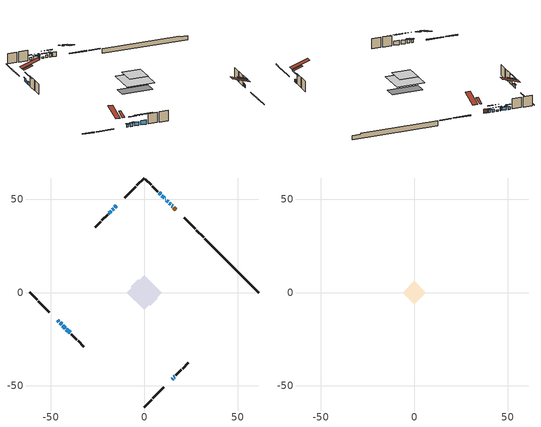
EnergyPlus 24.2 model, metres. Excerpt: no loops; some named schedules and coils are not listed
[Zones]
conditioned space
 floor adiabatic (AdiabaticFloorConstruction): -9.28,0 0,9.28 9.28,0 0,-9.28 z3.58
 floor foundation (Slab1 construction): -7.19,3.21 -3.21,7.19 7.19,-3.21 3.21,-7.19 z-1.22
 wall outside (RimJoist1 construction): 0,-61.26 4,-57.26 / -61.26,0 -57.26,-4 / 0,61.26 -4,57.26 / 31.83,29.43 27.83,33.43 z1.14:1.44
 wall outside (RimJoist2 construction): 4.65,-56.61 10.55,-50.71 / -56.61,-4.65 -50.71,-10.55 / -4.65,56.61 -10.55,50.71 / 27.18,34.08 21.28,39.98 z1.14:1.44
 wall outside (AdiabaticWallConstruction 1): 16.91,44.35 15.83,45.43 z1.14:3.17
 wall outside (AdiabaticWallConstruction): 15.17,46.09 14.8,46.47 / 11.39,49.87 11.28,49.98 z1.14:2.77; 14.14,47.12 13.42,47.84 / 14.92,-46.34 15.16,-46.1 / -16.33,44.93 -17.08,44.18 / 8.71,52.55 7.99,53.27 z1.14:2.36; 12.77,48.5 12.05,49.22 z1.14:1.75; -46.34,-14.92 -45.7,-15.57 z1.14:2.46; -45.04,-16.22 -44.18,-17.08 z1.14:2.82; -14.92,46.34 -15.67,45.59 z1.14:2.61; 10.63,50.64 9.37,51.89 / 15.81,-45.45 16.21,-45.05 / -17.74,43.53 -18.99,42.27 z1.14:2.72; -43.52,-17.74 -42.26,-19 z1.14:2.92; -41.61,-19.65 -39.7,-21.56 z1.14:3.12
 wall outside (Wall1 construction): 16.87,-44.39 19.87,-41.39 / -39.05,-22.21 -36.04,-25.22 / -19.65,41.61 -22.65,38.61 / 7.34,53.93 4.33,56.93 z1.14:6.02
 wall outside (Wall2 construction): 20.53,-40.73 23.55,-37.72 / -35.39,-25.88 -32.37,-28.89 / -23.31,37.95 -26.33,34.93 / 3.67,57.59 0.66,60.6 z1.14:6.02
 wall foundation (FoundationWall1 construction): 32.49,28.77,-1.22 32.49,28.77,1.14 58.38,2.88,1.14 58.38,2.88,0.72 61.26,0,0.72 61.26,0,-1.22
 window (WindowConstruction 11): 15.17,46.09 14.8,46.46 z1.14:2.76
 window (WindowConstruction 6): 14.14,47.12 13.42,47.84 z1.14:2.36
 window (WindowConstruction 7): 12.77,48.5 12.05,49.21 z1.14:1.75
 window (WindowConstruction 8): -46.34,-14.92 -45.7,-15.57 z1.14:2.46
 window (WindowConstruction 9): -45.04,-16.22 -44.18,-17.08 z1.14:2.82
 window (WindowConstruction 10): -14.92,46.34 -15.67,45.59 z1.14:2.61
 window (WindowConstruction 13): 14.92,-46.34 15.16,-46.1 z1.14:2.36
 window (WindowConstruction 14): -16.33,44.93 -17.08,44.18 z1.14:2.36
 window (WindowConstruction 12): 11.39,49.87 11.28,49.98 z1.14:2.76
 window (WindowConstruction): 10.63,50.64 9.37,51.89 z1.14:2.72
 window (WindowConstruction 1): 15.82,-45.45 16.21,-45.05 z1.14:2.72
 window (WindowConstruction 2): -43.52,-17.74 -42.26,-19 z1.14:2.92
 window (WindowConstruction 3): -41.61,-19.65 -39.7,-21.56 z1.14:3.12
 window (WindowConstruction 4): -17.74,43.52 -18.99,42.27 z1.14:2.72
 window (WindowConstruction 5): 8.71,52.55 7.99,53.27 z1.14:2.36
 door (Door): 16.91,44.35 15.83,45.43 z1.14:3.17
 ceiling adiabatic (AdiabaticFloorConstruction): 0,-9.28 9.28,0 0,9.28 -9.28,0 z3.58
 roof outside (Roof2 construction): 14.26,-47,6.02 11.25,-43.99,7.44 10.46,-44.78,7.44 13.47,-47.79,6.02; -47,-14.26,6.02 -43.99,-11.25,7.44 -44.78,-10.46,7.44 -47.79,-13.47,6.02; -14.26,47,6.02 -11.25,43.99,7.44 -10.46,44.78,7.44 -13.47,47.79,6.02; 17.57,43.69,6.02 14.56,40.68,7.44 15.35,39.89,7.44 18.36,42.9,6.02
attic - vented
 floor to conditioned space (Floor1 construction Reversed): -6.24,0 0,6.24 6.24,0 0,-6.24 z6.02
 roof outside (Roof1 construction): 12.81,-48.45,6.02 6.74,-42.38,8.88 5.14,-43.98,8.88 11.21,-50.05,6.02; -48.45,-12.81,6.02 -42.38,-6.74,8.88 -43.98,-5.14,8.88 -50.05,-11.21,6.02; -12.81,48.45,6.02 -6.74,42.38,8.88 -5.14,43.98,8.88 -11.21,50.05,6.02; 19.02,42.24,6.02 12.95,36.17,8.88 14.55,34.57,8.88 20.62,40.64,6.02
shading: 14.59,46.68 15.39,45.88 16.25,46.74 15.45,47.54 z3.06; 11.92,49.35 15.65,45.62 15.86,45.83 12.13,49.56 z4.49; 10.97,50.29 13.84,47.42 14.05,47.63 11.18,50.5 z3.27; -45.49,-15.78 -46.55,-14.71 -46.77,-14.92 -45.7,-15.99 z2.76; -43.97,-17.3 -45.25,-16.01 -45.46,-16.22 -44.18,-17.51 z3.12; -15.88,45.38 -14.71,46.55 -14.92,46.77 -16.1,45.59 z2.91; 11.07,50.19 11.6,49.66 12.46,50.52 11.93,51.05 z3.06; 9.16,52.1 10.84,50.42 11.05,50.64 9.37,52.31 z3.01; 18.37,-42.89 13.66,-47.6 13.87,-47.81 18.58,-43.11 z5.77; -40.11,-21.16 -45.68,-15.58 -45.89,-15.79 -40.32,-21.37 z5.97; -37.55,-23.72 -43.76,-17.5 -43.98,-17.71 -37.76,-23.93 z6.17; -21.15,40.11 -15.58,45.68 -15.79,45.89 -21.36,40.32 z5.77; 7.13,54.13 9.57,51.69 9.79,51.9 7.34,54.34 z3.58
[Building]
Building 1: Terrain=Suburbs
[Site:Location]
Montreal St Hubert_QC: Latitude {deg}=45.52; Longitude {deg}=-73.42; Time Zone {hr}=-5; Elevation {m}=27; Keep Site Location Information=Yes
[Site:GroundTemperature:Shallow]
1.93383, -0.393777, -0.58018, 0.524388, 4.95861, 9.37218, 13.1985, 15.6224, 15.8283, 13.8569, 10.1281, 5.84996
[Site:WaterMainsTemperature]
Calculation Method=Schedule; Temperature Schedule=mains temperature schedule
[Material] Roughness=Rough; Thermal Absorptance=0.9
Name | Thickness {m} | Conductivity {W/m-K} | Density {kg/m3} | Specific Heat {J/kg-K} | Solar Absorptance | Visible Absorptance
asphalt or fiberglass shingles | 0.00635 | 0.162714 | 1121.4 | 1465.45 | 0.84 | 0.84
ceiling loosefill ins | 0.169333 | 0.0480833 | 16.02 | 1046.75 | 0.7 | 0.7
ceiling stud and cavity | 0.1397 | 0.126534 | 65.682 | 1177.47 | 0.7 | 0.7
concrete 4.0 in. | 0.1016 | 1.803125 | 2242.8 | 837.4 | 0.7 | 0.7
concrete 8.0 in. | 0.2032 | 1.803125 | 2242.8 | 837.4 | 0.7 | 0.7
door material | 0.04445 | 0.0451087 | 512.64 | 1214.23 | 0.7 | 0.7
exterior vertical ins | 0.0454343 | 0.029427 | 32.04 | 1214.23 | 0.7 | 0.7
floor covering | 0.0127 | 0.0433444 | 54.468 | 1339.84 | 0.6 | 0.6
floor rigid ins; wall rigid ins 1 | 0.512978 | 0.029427 | 32.04 | 1214.23 | 0.7 | 0.7
floor stud and cavity | 0.1397 | 1.75129 | 37.0049 | 1207.88 | 0.7 | 0.7
furniture material conditioned space 1 | 0.1524 | 0.115458 | 640.8 | 1214.23 | 0.6 | 0.6
gypsum board | 0.0127 | 0.160291 | 801 | 837.4 | 0.6 | 0.6
gypsum board 1 | 0.0127 | 0.160291 | 801 | 837.4 | 0.7 | 0.7
osb sheathing 0.5 in. | 0.0127 | 0.115458 | 512.64 | 1214.23 | 0.7 | 0.7
osb sheathing 0.75 in. | 0.01905 | 0.115458 | 512.64 | 1214.23 | 0.7 | 0.7
osb sheathing 2.0 in. | 0.0508 | 0.115458 | 512.64 | 1214.23 | 0.7 | 0.7
rim joist rigid ins; wall rigid ins | 0.051816 | 0.029427 | 32.04 | 1214.23 | 0.7 | 0.7
rim joist stud and cavity | 0.0508 | 0.0380316 | 125.044 | 1163.47 | 0.6 | 0.6
rim joist stud and cavity 1 | 0.0508 | 0.0327253 | 125.044 | 1163.47 | 0.6 | 0.6
roof rigid ins | 0.103632 | 0.029427 | 32.04 | 1214.23 | 0.7 | 0.7
roof stud and cavity | 0.2032 | 0.14286 | 78.34581 | 1123.46 | 0.7 | 0.7
wall stud and cavity | 0.1397 | 0.14373 | 139.0536 | 1170.24 | 0.7 | 0.7
wall stud and cavity 1 | 0.1397 | 0.186243 | 139.0536 | 1170.24 | 0.7 | 0.7
wall stud and cavity 2 | 0.0889 | 0.380278 | 52.3479 | 1209.89 | 0.7 | 0.7
wall stud and cavity 3 | 0.0889 | 0.391764 | 83.0341 | 1211.67 | 0.7 | 0.7
wood siding | 0.0254 | 0.102417 | 544.68 | 1172.36 | 0 | 0
wood siding 1; wood siding 2; wood siding 3 | 0.0254 | 0.102417 | 544.68 | 1172.36 | 0.7 | 0.7
[WindowMaterial:SimpleGlazingSystem]
Name | U-Factor {W/m2-K} | Solar Heat Gain Coefficient
WindowMaterial | 2.89351 | 0.69
WindowMaterial 1 | 2.969594 | 0.62
WindowMaterial 10 | 2.97414 | 0.62
WindowMaterial 11 | 3.07123 | 0.35
WindowMaterial 12 | 4.43054 | 0.64
WindowMaterial 13 | 4.23181 | 0.65
WindowMaterial 2 | 2.88953 | 0.69
WindowMaterial 3 | 2.8725 | 0.71
WindowMaterial 4 | 2.986628 | 0.6
WindowMaterial 5 | 2.929848 | 0.66
WindowMaterial 6 | 2.97414 | 0.61
WindowMaterial 7 | 2.93325 | 0.65
WindowMaterial 8 | 2.95937 | 0.63
WindowMaterial 9 | 2.91963 | 0.67
[Construction]
AdiabaticFloorConstruction: floor stud and cavity, floor rigid ins, osb sheathing 0.75 in., floor covering
AdiabaticWallConstruction: wood siding 2, wall rigid ins 1, wall stud and cavity 2, gypsum board
AdiabaticWallConstruction 1: wood siding 3, wall rigid ins 1, wall stud and cavity 2, gypsum board
Door: door material
Floor1 construction Reversed: gypsum board, ceiling stud and cavity, ceiling loosefill ins
FoundationWall1 construction: concrete 8.0 in., gypsum board 1
furniture construction conditioned space 1: furniture material conditioned space 1
PartitionWallConstruction: gypsum board, wall stud and cavity 3, gypsum board
RimJoist1 construction: wood siding 1, rim joist rigid ins, osb sheathing 2.0 in., rim joist stud and cavity
RimJoist2 construction: wood siding 1, rim joist rigid ins, osb sheathing 2.0 in., rim joist stud and cavity 1
Roof1 construction: asphalt or fiberglass shingles
Roof2 construction: asphalt or fiberglass shingles, roof rigid ins, osb sheathing 0.75 in., roof stud and cavity, gypsum board
Slab1 construction: concrete 4.0 in.
Wall1 construction: wood siding, wall rigid ins, osb sheathing 0.5 in., wall stud and cavity, gypsum board
Wall2 construction: wood siding, wall rigid ins, osb sheathing 0.5 in., wall stud and cavity 1, gypsum board
WindowConstruction; WindowConstruction 4: WindowMaterial
WindowConstruction 1: WindowMaterial 1
WindowConstruction 10: WindowMaterial 9
WindowConstruction 11: WindowMaterial 10
WindowConstruction 12: WindowMaterial 11
WindowConstruction 13: WindowMaterial 12
WindowConstruction 14: WindowMaterial 13
WindowConstruction 2: WindowMaterial 2
WindowConstruction 3: WindowMaterial 3
WindowConstruction 5: WindowMaterial 4
WindowConstruction 6: WindowMaterial 5
WindowConstruction 7: WindowMaterial 6
WindowConstruction 8: WindowMaterial 7
WindowConstruction 9: WindowMaterial 8
[Zone] Multiplier=1; Part of Total Floor Area=Yes
Name | Volume {m3}
attic - vented | 36.1675
conditioned space | 637.9
[Space]
Name | Zone | Volume {m3}
attic - vented 1 | attic - vented | 36.1675
conditioned space 1 | conditioned space | 637.9
[ZoneInfiltration:EffectiveLeakageArea]
infil attic - vented 1: Zone or Space=attic - vented 1; Schedule=Always On Discrete; Effective Air Leakage Area {cm2}=3011.61; Stack Coefficient=0.000199137; Wind Coefficient=9.53447e-06
[ZoneMixing]
whole house fan mix: Zone or Space=attic - vented; Schedule=Always On Continuous; Design Flow Rate Calculation Method=Flow/Zone; Design Flow Rate {m3/s}=0; Source Zone or Space=conditioned space
[SurfaceProperty:ExposedFoundationPerimeter]
Slab1: Exposed Perimeter Calculation Method=TotalExposedPerimeter; Total Exposed Perimeter {m}=40.691
[InternalMass] Zone or ZoneList=conditioned space; Space or SpaceList=conditioned space 1
Name | Construction | Surface Area {m2}
furniture mass conditioned space 1 | furniture construction conditioned space 1 | 102.052
partition wall mass | PartitionWallConstruction | 255.13
[Lights]
interior lighting: Zone or ZoneList or Space or SpaceList=conditioned space 1; Schedule=interior lighting schedule; Design Level Calculation Method=LightingLevel; Lighting Level {W}=343.2; Return Air Fraction=0; Fraction Radiant=0.6; Fraction Visible=0.2; Fraction Replaceable=1
[People]
occupants: Zone or ZoneList or Space or SpaceList=conditioned space 1; Number of People Schedule=occupants schedule; Number of People Calculation Method=People; Number of People=3; Fraction Radiant=0.314171; Sensible Heat Fraction=0.56303; Activity Level Schedule=occupants activity schedule; Carbon Dioxide Generation Rate {m3/s-W}=0; Enable ASHRAE 55 Comfort Warnings=No; Mean Radiant Temperature Calculation Type=EnclosureAveraged
[ElectricEquipment] Zone or ZoneList or Space or SpaceList=conditioned space 1; Design Level Calculation Method=EquipmentLevel
Name | Schedule | Design Level {W} | Fraction Latent | Fraction Radiant | Fraction Lost
clothes dryer | clothes dryer schedule | 140.772 | 0.015 | 0.081 | 0.85
clothes washer | clothes washer schedule | 32.1985 | 0.03 | 0.162 | 0.7
cooking range | cooking range schedule | 215.147 | 0.08 | 0.432 | 0.2
dishwasher | dishwasher schedule | 66.8632 | 0.3 | 0.18 | 0.4
fridge | fridge schedule | 72.9452 | 0 | 0.6 | 0
mech vent house fan | mech vent house fan schedule | 375 | 0 | 0 | 0.833333
mech vent house fan cfis | mech vent house fan cfis schedule | 0 | 0 | 0 | 0
misc plug loads | misc plug loads schedule | 494.7 | 0.045 | 0.513 | 0.1
whole house fan | Always On Discrete | 0 | 0 | 0 | 1
[OtherEquipment] Zone or ZoneList or Space or SpaceList=conditioned space 1; Design Level Calculation Method=EquipmentLevel
Name | Fuel Type | Schedule | Design Level {W} | Fraction Latent | Fraction Radiant | Fraction Lost
clothes dryer 1 | Electricity | clothes dryer schedule | 0 | 0.015 | 0.081 | 0.85
cooking range 1 | Electricity | cooking range schedule | 0 | 0.08 | 0.432 | 0.2
general water use latent | None | general water use schedule | 62.594 | 1 | 0 | 0
general water use sensible | None | general water use schedule | -61.6891 | 0 | 0.6 | 0
mech vent house fan latent load | None | Always On Discrete | 0 | 1 | 0 | 0
mech vent house fan sensible load | None | Always On Discrete | 0 | 0 | 0 | 0
water heater energy adjustment1 | Electricity | Always On Discrete | 0.01 | 0 | 0 | 1
[ZoneInfiltration:DesignFlowRate] Zone or ZoneList or Space or SpaceList=conditioned space 1; Schedule=Always On Discrete; Design Flow Rate Calculation Method=Flow/Zone; Design Flow Rate {m3/s}=0
infil flow; natural vent flow; whole house fan flow
[ZoneControl:Thermostat]
conditioned space Thermostat: Zone or ZoneList=conditioned space; Control Type Schedule=conditioned space Thermostat Schedule; Control 1=conditioned space temperature setpoint; Temperature Difference Between Cutout And Setpoint {deltaC}=0
[ThermostatSetpoint:DualSetpoint]
conditioned space temperature setpoint: Heating Setpoint Temperature Schedule=heating setpoint; Cooling Setpoint Temperature Schedule=cooling setpoint
[AirLoopHVAC:UnitarySystem]
unit heater unitary system: Control Type=Load; Controlling Zone or Thermostat Location=conditioned space; Dehumidification Control Type=None; Availability Schedule=Always On Discrete; Supply Fan=unit heater supply fan; Fan Placement=BlowThrough; Supply Air Fan Operating Mode Schedule=unit heater auto fan schedule; Heating Coil=unit heater htg coil; DX Heating Coil Sizing Ratio=1; Use DOAS DX Cooling Coil=No; Minimum Supply Air Temperature {C}=2; Latent Load Control=SensibleOnlyLoadControl; Cooling Supply Air Flow Rate Method=None; Heating Supply Air Flow Rate Method=SupplyAirFlowRate; Heating Supply Air Flow Rate {m3/s}=0.00141584; No Load Supply Air Flow Rate Method=SupplyAirFlowRate; No Load Supply Air Flow Rate {m3/s}=0; No Load Supply Air Flow Rate Control Set To Low Speed=Yes; Maximum Supply Air Temperature {C}=48.8889; Maximum Outdoor Dry-Bulb Temperature for Supplemental Heater Operation {C}=21; Ancillary On-Cycle Electric Power {W}=0; Ancillary Off-Cycle Electric Power {W}=0
[Zone equipment]
conditioned space: electric baseboard, unit heater unitary system
[Foundation:Kiva]
Foundation Kiva 1: Initial Indoor Air Temperature {C}=21; Wall Height Above Grade {m}=1.14001; Wall Depth Below Slab {m}=0.2032; Custom Block Material Name 1=exterior vertical ins; Custom Block Depth 1 {m}=2.36001; Custom Block X Position 1 {m}=0.2159; Custom Block Z Position 1 {m}=0
[Foundation:Kiva:Settings]
Soil Conductivity {W/m-K}=0.849921; Soil Density {kg/m3}=1842.3; Soil Specific Heat {J/kg-K}=418.7; Ground Solar Absorptivity=0.9; Ground Thermal Absorptivity=0.9; Ground Surface Roughness {m}=0.03; Far-Field Width {m}=40; Deep-Ground Boundary Condition=ZeroFlux; Deep-Ground Depth {m}=40; Minimum Cell Dimension {m}=0.2; Maximum Cell Growth Coefficient=3; Simulation Timestep=Timestep
[Exterior:Lights]
exterior lighting: Schedule=exterior lighting schedule; Design Level {W}=75.6
[EnergyManagementSystem:Sensor] Output:Variable or Output:Meter Index Key=conditioned space
Name | Output:Variable or Output:Meter
conditioned_space_clg_unmet_s | Zone Cooling Setpoint Not Met Time
conditioned_space_htg_unmet_s | Zone Heating Setpoint Not Met Time
fridge_tin_s; tin_s; tin_s_1 | Zone Mean Air Temperature
tout_s | Zone Outdoor Air Drybulb Temperature
win_s | Zone Air Humidity Ratio
[Schedule:Constant]
Name | Hourly Value
Always On Continuous; mech vent house fan schedule; mech vent house fan cfis schedule; Always On Discrete | 1
occupants activity schedule | 117.228
fridge schedule; unit heater auto fan schedule | 0
[Schedule:Week:Daily]
interior lighting schedule Week Rule - Jan1-Jan27: interior lighting schedule day, interior lighting schedule day, interior lighting schedule day, interior lighting schedule day, interior lighting schedule day, interior lighting schedule day, interior lighting schedule day, interior lighting schedule default day, interior lighting schedule default day, interior lighting schedule default day, interior lighting schedule default day, interior lighting schedule default day
interior lighting schedule Week Rule - Jan28-Feb3: interior lighting schedule day, interior lighting schedule day, interior lighting schedule day, interior lighting schedule day, interior lighting schedule day 1, interior lighting schedule day 1, interior lighting schedule day 1, interior lighting schedule default day, interior lighting schedule default day, interior lighting schedule default day, interior lighting schedule default day, interior lighting schedule default day
interior lighting schedule Week Rule - Feb4-Feb24: interior lighting schedule day 1, interior lighting schedule day 1, interior lighting schedule day 1, interior lighting schedule day 1, interior lighting schedule day 1, interior lighting schedule day 1, interior lighting schedule day 1, interior lighting schedule default day, interior lighting schedule default day, interior lighting schedule default day, interior lighting schedule default day, interior lighting schedule default day
interior lighting schedule Week Rule - Feb25-Mar3: interior lighting schedule day 1, interior lighting schedule day 1, interior lighting schedule day 1, interior lighting schedule day 1, interior lighting schedule day 2, interior lighting schedule day 2, interior lighting schedule day 2, interior lighting schedule default day, interior lighting schedule default day, interior lighting schedule default day, interior lighting schedule default day, interior lighting schedule default day
interior lighting schedule Week Rule - Mar4-Mar31: interior lighting schedule day 2, interior lighting schedule day 2, interior lighting schedule day 2, interior lighting schedule day 2, interior lighting schedule day 2, interior lighting schedule day 2, interior lighting schedule day 2, interior lighting schedule default day, interior lighting schedule default day, interior lighting schedule default day, interior lighting schedule default day, interior lighting schedule default day
interior lighting schedule Week Rule - Apr1-Apr28: interior lighting schedule day 3, interior lighting schedule day 3, interior lighting schedule day 3, interior lighting schedule day 3, interior lighting schedule day 3, interior lighting schedule day 3, interior lighting schedule day 3, interior lighting schedule default day, interior lighting schedule default day, interior lighting schedule default day, interior lighting schedule default day, interior lighting schedule default day
interior lighting schedule Week Rule - Apr29-May5: interior lighting schedule day 3, interior lighting schedule day 3, interior lighting schedule day 4, interior lighting schedule day 4, interior lighting schedule day 4, interior lighting schedule day 4, interior lighting schedule day 4, interior lighting schedule default day, interior lighting schedule default day, interior lighting schedule default day, interior lighting schedule default day, interior lighting schedule default day
interior lighting schedule Week Rule - May6-May26: interior lighting schedule day 4, interior lighting schedule day 4, interior lighting schedule day 4, interior lighting schedule day 4, interior lighting schedule day 4, interior lighting schedule day 4, interior lighting schedule day 4, interior lighting schedule default day, interior lighting schedule default day, interior lighting schedule default day, interior lighting schedule default day, interior lighting schedule default day
interior lighting schedule Week Rule - May27-Jun2: interior lighting schedule day 4, interior lighting schedule day 4, interior lighting schedule day 4, interior lighting schedule day 4, interior lighting schedule day 4, interior lighting schedule day 5, interior lighting schedule day 5, interior lighting schedule default day, interior lighting schedule default day, interior lighting schedule default day, interior lighting schedule default day, interior lighting schedule default day
interior lighting schedule Week Rule - Jun3-Jun30: interior lighting schedule day 5, interior lighting schedule day 5, interior lighting schedule day 5, interior lighting schedule day 5, interior lighting schedule day 5, interior lighting schedule day 5, interior lighting schedule day 5, interior lighting schedule default day, interior lighting schedule default day, interior lighting schedule default day, interior lighting schedule default day, interior lighting schedule default day
interior lighting schedule Week Rule - Jul1-Jul28: interior lighting schedule day 6, interior lighting schedule day 6, interior lighting schedule day 6, interior lighting schedule day 6, interior lighting schedule day 6, interior lighting schedule day 6, interior lighting schedule day 6, interior lighting schedule default day, interior lighting schedule default day, interior lighting schedule default day, interior lighting schedule default day, interior lighting schedule default day
interior lighting schedule Week Rule - Jul29-Aug4: interior lighting schedule day 6, interior lighting schedule day 6, interior lighting schedule day 6, interior lighting schedule day 7, interior lighting schedule day 7, interior lighting schedule day 7, interior lighting schedule day 7, interior lighting schedule default day, interior lighting schedule default day, interior lighting schedule default day, interior lighting schedule default day, interior lighting schedule default day
interior lighting schedule Week Rule - Aug5-Aug25: interior lighting schedule day 7, interior lighting schedule day 7, interior lighting schedule day 7, interior lighting schedule day 7, interior lighting schedule day 7, interior lighting schedule day 7, interior lighting schedule day 7, interior lighting schedule default day, interior lighting schedule default day, interior lighting schedule default day, interior lighting schedule default day, interior lighting schedule default day
interior lighting schedule Week Rule - Aug26-Sep1: interior lighting schedule day 7, interior lighting schedule day 7, interior lighting schedule day 7, interior lighting schedule day 7, interior lighting schedule day 7, interior lighting schedule day 7, interior lighting schedule day 8, interior lighting schedule default day, interior lighting schedule default day, interior lighting schedule default day, interior lighting schedule default day, interior lighting schedule default day
interior lighting schedule Week Rule - Sep2-Sep29: interior lighting schedule day 8, interior lighting schedule day 8, interior lighting schedule day 8, interior lighting schedule day 8, interior lighting schedule day 8, interior lighting schedule day 8, interior lighting schedule day 8, interior lighting schedule default day, interior lighting schedule default day, interior lighting schedule default day, interior lighting schedule default day, interior lighting schedule default day
interior lighting schedule Week Rule - Sep30-Oct6: interior lighting schedule day 8, interior lighting schedule day 9, interior lighting schedule day 9, interior lighting schedule day 9, interior lighting schedule day 9, interior lighting schedule day 9, interior lighting schedule day 9, interior lighting schedule default day, interior lighting schedule default day, interior lighting schedule default day, interior lighting schedule default day, interior lighting schedule default day
interior lighting schedule Week Rule - Oct7-Oct27: interior lighting schedule day 9, interior lighting schedule day 9, interior lighting schedule day 9, interior lighting schedule day 9, interior lighting schedule day 9, interior lighting schedule day 9, interior lighting schedule day 9, interior lighting schedule default day, interior lighting schedule default day, interior lighting schedule default day, interior lighting schedule default day, interior lighting schedule default day
interior lighting schedule Week Rule - Oct28-Nov3: interior lighting schedule day 9, interior lighting schedule day 9, interior lighting schedule day 9, interior lighting schedule day 9, interior lighting schedule day 10, interior lighting schedule day 10, interior lighting schedule day 10, interior lighting schedule default day, interior lighting schedule default day, interior lighting schedule default day, interior lighting schedule default day, interior lighting schedule default day
interior lighting schedule Week Rule - Nov4-Nov24: interior lighting schedule day 10, interior lighting schedule day 10, interior lighting schedule day 10, interior lighting schedule day 10, interior lighting schedule day 10, interior lighting schedule day 10, interior lighting schedule day 10, interior lighting schedule default day, interior lighting schedule default day, interior lighting schedule default day, interior lighting schedule default day, interior lighting schedule default day
interior lighting schedule Week Rule - Nov25-Dec1: interior lighting schedule day 10, interior lighting schedule day 10, interior lighting schedule day 10, interior lighting schedule day 10, interior lighting schedule day 10, interior lighting schedule day 10, interior lighting schedule day 11, interior lighting schedule default day, interior lighting schedule default day, interior lighting schedule default day, interior lighting schedule default day, interior lighting schedule default day
interior lighting schedule Week Rule - Dec2-Dec31: interior lighting schedule day 11, interior lighting schedule day 11, interior lighting schedule day 11, interior lighting schedule day 11, interior lighting schedule day 11, interior lighting schedule day 11, interior lighting schedule day 11, interior lighting schedule default day, interior lighting schedule default day, interior lighting schedule default day, interior lighting schedule default day, interior lighting schedule default day
occupants schedule Week Rule - Jan1-Dec31: occupants schedule day, occupants schedule day, occupants schedule day, occupants schedule day, occupants schedule day, occupants schedule day, occupants schedule day, occupants schedule default day, occupants schedule default day, occupants schedule default day, occupants schedule default day, occupants schedule default day
clothes dryer schedule Week Rule - Jan1-Dec31: clothes dryer schedule day, clothes dryer schedule day, clothes dryer schedule day, clothes dryer schedule day, clothes dryer schedule day, clothes dryer schedule day, clothes dryer schedule day, clothes dryer schedule default day, clothes dryer schedule default day, clothes dryer schedule default day, clothes dryer schedule default day, clothes dryer schedule default day
clothes washer schedule Week Rule - Jan1-Dec31: clothes washer schedule day, clothes washer schedule day, clothes washer schedule day, clothes washer schedule day, clothes washer schedule day, clothes washer schedule day, clothes washer schedule day, clothes washer schedule default day, clothes washer schedule default day, clothes washer schedule default day, clothes washer schedule default day, clothes washer schedule default day
cooking range schedule Week Rule - Jan1-Dec31: cooking range schedule day, cooking range schedule day, cooking range schedule day, cooking range schedule day, cooking range schedule day, cooking range schedule day, cooking range schedule day, cooking range schedule default day, cooking range schedule default day, cooking range schedule default day, cooking range schedule default day, cooking range schedule default day
dishwasher schedule Week Rule - Jan1-Dec31: dishwasher schedule day, dishwasher schedule day, dishwasher schedule day, dishwasher schedule day, dishwasher schedule day, dishwasher schedule day, dishwasher schedule day, dishwasher schedule default day, dishwasher schedule default day, dishwasher schedule default day, dishwasher schedule default day, dishwasher schedule default day
misc plug loads schedule Week Rule - Jan1-Dec31: misc plug loads schedule day, misc plug loads schedule day, misc plug loads schedule day, misc plug loads schedule day, misc plug loads schedule day, misc plug loads schedule day, misc plug loads schedule day, misc plug loads schedule default day, misc plug loads schedule default day, misc plug loads schedule default day, misc plug loads schedule default day, misc plug loads schedule default day
general water use schedule Week Rule - Jan1-Dec31: general water use schedule day, general water use schedule day, general water use schedule day, general water use schedule day, general water use schedule day, general water use schedule day, general water use schedule day, general water use schedule default day, general water use schedule default day, general water use schedule default day, general water use schedule default day, general water use schedule default day
exterior lighting schedule Week Rule - Jan1-Jan27: exterior lighting schedule day, exterior lighting schedule day, exterior lighting schedule day, exterior lighting schedule day, exterior lighting schedule day, exterior lighting schedule day, exterior lighting schedule day, exterior lighting schedule default day, exterior lighting schedule default day, exterior lighting schedule default day, exterior lighting schedule default day, exterior lighting schedule default day
exterior lighting schedule Week Rule - Jan28-Feb3: exterior lighting schedule day, exterior lighting schedule day, exterior lighting schedule day, exterior lighting schedule day, exterior lighting schedule day 1, exterior lighting schedule day 1, exterior lighting schedule day 1, exterior lighting schedule default day, exterior lighting schedule default day, exterior lighting schedule default day, exterior lighting schedule default day, exterior lighting schedule default day
exterior lighting schedule Week Rule - Feb4-Feb24: exterior lighting schedule day 1, exterior lighting schedule day 1, exterior lighting schedule day 1, exterior lighting schedule day 1, exterior lighting schedule day 1, exterior lighting schedule day 1, exterior lighting schedule day 1, exterior lighting schedule default day, exterior lighting schedule default day, exterior lighting schedule default day, exterior lighting schedule default day, exterior lighting schedule default day
exterior lighting schedule Week Rule - Feb25-Mar3: exterior lighting schedule day 1, exterior lighting schedule day 1, exterior lighting schedule day 1, exterior lighting schedule day 1, exterior lighting schedule day 2, exterior lighting schedule day 2, exterior lighting schedule day 2, exterior lighting schedule default day, exterior lighting schedule default day, exterior lighting schedule default day, exterior lighting schedule default day, exterior lighting schedule default day
exterior lighting schedule Week Rule - Mar4-Mar31: exterior lighting schedule day 2, exterior lighting schedule day 2, exterior lighting schedule day 2, exterior lighting schedule day 2, exterior lighting schedule day 2, exterior lighting schedule day 2, exterior lighting schedule day 2, exterior lighting schedule default day, exterior lighting schedule default day, exterior lighting schedule default day, exterior lighting schedule default day, exterior lighting schedule default day
exterior lighting schedule Week Rule - Apr1-Apr28: exterior lighting schedule day 3, exterior lighting schedule day 3, exterior lighting schedule day 3, exterior lighting schedule day 3, exterior lighting schedule day 3, exterior lighting schedule day 3, exterior lighting schedule day 3, exterior lighting schedule default day, exterior lighting schedule default day, exterior lighting schedule default day, exterior lighting schedule default day, exterior lighting schedule default day
exterior lighting schedule Week Rule - Apr29-May5: exterior lighting schedule day 3, exterior lighting schedule day 3, exterior lighting schedule day 4, exterior lighting schedule day 4, exterior lighting schedule day 4, exterior lighting schedule day 4, exterior lighting schedule day 4, exterior lighting schedule default day, exterior lighting schedule default day, exterior lighting schedule default day, exterior lighting schedule default day, exterior lighting schedule default day
exterior lighting schedule Week Rule - May6-May26: exterior lighting schedule day 4, exterior lighting schedule day 4, exterior lighting schedule day 4, exterior lighting schedule day 4, exterior lighting schedule day 4, exterior lighting schedule day 4, exterior lighting schedule day 4, exterior lighting schedule default day, exterior lighting schedule default day, exterior lighting schedule default day, exterior lighting schedule default day, exterior lighting schedule default day
exterior lighting schedule Week Rule - May27-Jun2: exterior lighting schedule day 4, exterior lighting schedule day 4, exterior lighting schedule day 4, exterior lighting schedule day 4, exterior lighting schedule day 4, exterior lighting schedule day 5, exterior lighting schedule day 5, exterior lighting schedule default day, exterior lighting schedule default day, exterior lighting schedule default day, exterior lighting schedule default day, exterior lighting schedule default day
exterior lighting schedule Week Rule - Jun3-Jun30: exterior lighting schedule day 5, exterior lighting schedule day 5, exterior lighting schedule day 5, exterior lighting schedule day 5, exterior lighting schedule day 5, exterior lighting schedule day 5, exterior lighting schedule day 5, exterior lighting schedule default day, exterior lighting schedule default day, exterior lighting schedule default day, exterior lighting schedule default day, exterior lighting schedule default day
exterior lighting schedule Week Rule - Jul1-Jul28: exterior lighting schedule day 6, exterior lighting schedule day 6, exterior lighting schedule day 6, exterior lighting schedule day 6, exterior lighting schedule day 6, exterior lighting schedule day 6, exterior lighting schedule day 6, exterior lighting schedule default day, exterior lighting schedule default day, exterior lighting schedule default day, exterior lighting schedule default day, exterior lighting schedule default day
exterior lighting schedule Week Rule - Jul29-Aug4: exterior lighting schedule day 6, exterior lighting schedule day 6, exterior lighting schedule day 6, exterior lighting schedule day 7, exterior lighting schedule day 7, exterior lighting schedule day 7, exterior lighting schedule day 7, exterior lighting schedule default day, exterior lighting schedule default day, exterior lighting schedule default day, exterior lighting schedule default day, exterior lighting schedule default day
exterior lighting schedule Week Rule - Aug5-Aug25: exterior lighting schedule day 7, exterior lighting schedule day 7, exterior lighting schedule day 7, exterior lighting schedule day 7, exterior lighting schedule day 7, exterior lighting schedule day 7, exterior lighting schedule day 7, exterior lighting schedule default day, exterior lighting schedule default day, exterior lighting schedule default day, exterior lighting schedule default day, exterior lighting schedule default day
exterior lighting schedule Week Rule - Aug26-Sep1: exterior lighting schedule day 7, exterior lighting schedule day 7, exterior lighting schedule day 7, exterior lighting schedule day 7, exterior lighting schedule day 7, exterior lighting schedule day 7, exterior lighting schedule day 8, exterior lighting schedule default day, exterior lighting schedule default day, exterior lighting schedule default day, exterior lighting schedule default day, exterior lighting schedule default day
[Schedule:Year]
interior lighting schedule: interior lighting schedule Week Rule - Jan1-Jan27, 1, 1, 1, 27, interior lighting schedule Week Rule - Jan28-Feb3, 1, 28, 2, 3, interior lighting schedule Week Rule - Feb4-Feb24, 2, 4, 2, 24, interior lighting schedule Week Rule - Feb25-Mar3, 2, 25, 3, 3, interior lighting schedule Week Rule - Mar4-Mar31, 3, 4, 3, 31, interior lighting schedule Week Rule - Apr1-Apr28, 4, 1, 4, 28, interior lighting schedule Week Rule - Apr29-May5, 4, 29, 5, 5, interior lighting schedule Week Rule - May6-May26, 5, 6, 5, 26, interior lighting schedule Week Rule - May27-Jun2, 5, 27, 6, 2, interior lighting schedule Week Rule - Jun3-Jun30, 6, 3, 6, 30, interior lighting schedule Week Rule - Jul1-Jul28, 7, 1, 7, 28, interior lighting schedule Week Rule - Jul29-Aug4, 7, 29, 8, 4, interior lighting schedule Week Rule - Aug5-Aug25, 8, 5, 8, 25, interior lighting schedule Week Rule - Aug26-Sep1, 8, 26, 9, 1, interior lighting schedule Week Rule - Sep2-Sep29, 9, 2, 9, 29, interior lighting schedule Week Rule - Sep30-Oct6, 9, 30, 10, 6, interior lighting schedule Week Rule - Oct7-Oct27, 10, 7, 10, 27, interior lighting schedule Week Rule - Oct28-Nov3, 10, 28, 11, 3, interior lighting schedule Week Rule - Nov4-Nov24, 11, 4, 11, 24, interior lighting schedule Week Rule - Nov25-Dec1, 11, 25, 12, 1, interior lighting schedule Week Rule - Dec2-Dec31, 12, 2, 12, 31
occupants schedule: occupants schedule Week Rule - Jan1-Dec31, 1, 1, 12, 31
clothes dryer schedule: clothes dryer schedule Week Rule - Jan1-Dec31, 1, 1, 12, 31
clothes washer schedule: clothes washer schedule Week Rule - Jan1-Dec31, 1, 1, 12, 31
cooking range schedule: cooking range schedule Week Rule - Jan1-Dec31, 1, 1, 12, 31
dishwasher schedule: dishwasher schedule Week Rule - Jan1-Dec31, 1, 1, 12, 31
misc plug loads schedule: misc plug loads schedule Week Rule - Jan1-Dec31, 1, 1, 12, 31
general water use schedule: general water use schedule Week Rule - Jan1-Dec31, 1, 1, 12, 31
exterior lighting schedule: exterior lighting schedule Week Rule - Jan1-Jan27, 1, 1, 1, 27, exterior lighting schedule Week Rule - Jan28-Feb3, 1, 28, 2, 3, exterior lighting schedule Week Rule - Feb4-Feb24, 2, 4, 2, 24, exterior lighting schedule Week Rule - Feb25-Mar3, 2, 25, 3, 3, exterior lighting schedule Week Rule - Mar4-Mar31, 3, 4, 3, 31, exterior lighting schedule Week Rule - Apr1-Apr28, 4, 1, 4, 28, exterior lighting schedule Week Rule - Apr29-May5, 4, 29, 5, 5, exterior lighting schedule Week Rule - May6-May26, 5, 6, 5, 26, exterior lighting schedule Week Rule - May27-Jun2, 5, 27, 6, 2, exterior lighting schedule Week Rule - Jun3-Jun30, 6, 3, 6, 30, exterior lighting schedule Week Rule - Jul1-Jul28, 7, 1, 7, 28, exterior lighting schedule Week Rule - Jul29-Aug4, 7, 29, 8, 4, exterior lighting schedule Week Rule - Aug5-Aug25, 8, 5, 8, 25, exterior lighting schedule Week Rule - Aug26-Sep1, 8, 26, 9, 1, exterior lighting schedule Week Rule - Sep2-Sep29, 9, 2, 9, 29, exterior lighting schedule Week Rule - Sep30-Oct6, 9, 30, 10, 6, exterior lighting schedule Week Rule - Oct7-Oct27, 10, 7, 10, 27, exterior lighting schedule Week Rule - Oct28-Nov3, 10, 28, 11, 3, exterior lighting schedule Week Rule - Nov4-Nov24, 11, 4, 11, 24, exterior lighting schedule Week Rule - Nov25-Dec1, 11, 25, 12, 1, exterior lighting schedule Week Rule - Dec2-Dec31, 12, 2, 12, 31
[Schedule:Compact]
conditioned space Thermostat Schedule: Through: 12/31, For: AllDays, Until: 24:00, 4
mains temperature schedule: Through: 01/01, For: AllDays, Until: 24:00, 6.48833, Through: 01/02, For: AllDays, Until: 24:00, 6.41, Through: 01/03, For: AllDays, Until: 24:00, 6.33278, Through: 01/04, For: AllDays, Until: 24:00, 6.25667, Through: 01/05, For: AllDays, Until: 24:00, 6.18222, Through: 01/06, For: AllDays, Until: 24:00, 6.10889, Through: 01/07, For: AllDays, Until: 24:00, 6.03722, Through: 01/08, For: AllDays, Until: 24:00, 5.96667, Through: 01/09, For: AllDays, Until: 24:00, 5.89778, Through: 01/10, For: AllDays, Until: 24:00, 5.83, Through: 01/11, For: AllDays, Until: 24:00, 5.76389, Through: 01/12, For: AllDays, Until: 24:00, 5.69944, Through: 01/13, For: AllDays, Until: 24:00, 5.63611, Through: 01/14, For: AllDays, Until: 24:00, 5.57444, Through: 01/15, For: AllDays, Until: 24:00, 5.51444, Through: 01/16, For: AllDays, Until: 24:00, 5.45611, Through: 01/17, For: AllDays, Until: 24:00, 5.39944, Through: 01/18, For: AllDays, Until: 24:00, 5.34389, Through: 01/19, For: AllDays, Until: 24:00, 5.29, Through: 01/20, For: AllDays, Until: 24:00, 5.23833, Through: 01/21, For: AllDays, Until: 24:00, 5.18778, Through: 01/22, For: AllDays, Until: 24:00, 5.13889, Through: 01/23, For: AllDays, Until: 24:00, 5.09222, Through: 01/24, For: AllDays, Until: 24:00, 5.04667, Through: 01/25, For: AllDays, Until: 24:00, 5.00278, Through: 01/26, For: AllDays, Until: 24:00, 4.96111, Through: 01/27, For: AllDays, Until: 24:00, 4.92111, Through: 01/28, For: AllDays, Until: 24:00, 4.88222, Through: 01/29, For: AllDays, Until: 24:00, 4.84556, Through: 01/30, For: AllDays, Until: 24:00, 4.81056, Through: 01/31, For: AllDays, Until: 24:00, 4.77722, Through: 02/01, For: AllDays, Until: 24:00, 4.74611, Through: 02/02, For: AllDays, Until: 24:00, 4.71667, Through: 02/03, For: AllDays, Until: 24:00, 4.68889, Through: 02/04, For: AllDays, Until: 24:00, 4.66278, Through: 02/05, For: AllDays, Until: 24:00, 4.63833, Through: 02/06, For: AllDays, Until: 24:00, 4.61611, Through: 02/07, For: AllDays, Until: 24:00, 4.59556, Through: 02/08, For: AllDays, Until: 24:00, 4.57667, Through: 02/09, For: AllDays, Until: 24:00, 4.56, Through: 02/10, For: AllDays, Until: 24:00, 4.545, Through: 02/11, For: AllDays, Until: 24:00, 4.53167, Through: 02/12, For: AllDays, Until: 24:00, 4.52056, Through: 02/13, For: AllDays, Until: 24:00, 4.51111, Through: 02/14, For: AllDays, Until: 24:00, 4.50333, Through: 02/15, For: AllDays, Until: 24:00, 4.49778, Through: 02/16, For: AllDays, Until: 24:00, 4.49389, Through: 02/17, For: AllDays, Until: 24:00, 4.49167, Through: 02/18, For: AllDays, Until: 24:00, 4.49167, Through: 02/19, For: AllDays, Until: 24:00, 4.49333, Through: 02/20, For: AllDays, Until: 24:00, 4.49722, Through: 02/21, For: AllDays, Until: 24:00, 4.50278, Through: 02/22, For: AllDays, Until: 24:00, 4.51, Through: 02/23, For: AllDays, Until: 24:00, 4.51889, Through: 02/24, For: AllDays, Until: 24:00, 4.53, Through: 02/25, For: AllDays, Until: 24:00, 4.54333, Through: 02/26, For: AllDays, Until: 24:00, 4.55778, Through: 02/27, For: AllDays, Until: 24:00, 4.57444, Through: 02/28, For: AllDays, Until: 24:00, 4.59278, Through: 03/01, For: AllDays, Until: 24:00, 4.61333, Through: 03/02, For: AllDays, Until: 24:00, 4.63556, Through: 03/03, For: AllDays, Until: 24:00, 4.65944, Through: 03/04, For: AllDays, Until: 24:00, 4.685, Through: 03/05, For: AllDays, Until: 24:00, 4.71278, Through: 03/06, For: AllDays, Until: 24:00, 4.74222, Through: 03/07, For: AllDays, Until: 24:00, 4.77333, Through: 03/08, For: AllDays, Until: 24:00, 4.80611, Through: 03/09, For: AllDays, Until: 24:00, 4.84111, Through: 03/10, For: AllDays, Until: 24:00, 4.87722, Through: 03/11, For: AllDays, Until: 24:00, 4.91556, Through: 03/12, For: AllDays, Until: 24:00, 4.95556, Through: 03/13, For: AllDays, Until: 24:00, 4.99722, Through: 03/14, For: AllDays, Until: 24:00, 5.04056, Through: 03/15, For: AllDays, Until: 24:00, 5.08611, Through: 03/16, For: AllDays, Until: 24:00, 5.13278, Through: 03/17, For: AllDays, Until: 24:00, 5.18111, Through: 03/18, For: AllDays, Until: 24:00, 5.23167, Through: 03/19, For: AllDays, Until: 24:00, 5.28333, Through: 03/20, For: AllDays, Until: 24:00, 5.33667, Through: 03/21, For: AllDays, Until: 24:00, 5.39167, Through: 03/22, For: AllDays, Until: 24:00, 5.44833, Through: 03/23, For: AllDays, Until: 24:00, 5.50667, Through: 03/24, For: AllDays, Until: 24:00, 5.56667, Through: 03/25, For: AllDays, Until: 24:00, 5.62778, Through: 03/26, For: AllDays, Until: 24:00, 5.69056, Through: 03/27, For: AllDays, Until: 24:00, 5.755, Through: 03/28, For: AllDays, Until: 24:00, 5.82111, Through: 03/29, For: AllDays, Until: 24:00, 5.88833, Through: 03/30, For: AllDays, Until: 24:00, 5.95722, Through: 03/31, For: AllDays, Until: 24:00, 6.02778, Through: 04/01, For: AllDays, Until: 24:00, 6.09944, Through: 04/02, For: AllDays, Until: 24:00, 6.17222, Through: 04/03, For: AllDays, Until: 24:00, 6.24667, Through: 04/04, For: AllDays, Until: 24:00, 6.32222, Through: 04/05, For: AllDays, Until: 24:00, 6.39944, Through: 04/06, For: AllDays, Until: 24:00, 6.47778, Through: 04/07, For: AllDays, Until: 24:00, 6.55778, Through: 04/08, For: AllDays, Until: 24:00, 6.63889, Through: 04/09, For: AllDays, Until: 24:00, 6.72056, Through: 04/10, For: AllDays, Until: 24:00, 6.80444, Through: 04/11, For: AllDays, Until: 24:00, 6.88889, Through: 04/12, For: AllDays, Until: 24:00, 6.97444, Through: 04/13, For: AllDays, Until: 24:00, 7.06111, Through: 04/14, For: AllDays, Until: 24:00, 7.14944, Through: 04/15, For: AllDays, Until: 24:00, 7.23833, Through: 04/16, For: AllDays, Until: 24:00, 7.32833, Through: 04/17, For: AllDays, Until: 24:00, 7.41944, Through: 04/18, For: AllDays, Until: 24:00, 7.51167, Through: 04/19, For: AllDays, Until: 24:00, 7.605, Through: 04/20, For: AllDays, Until: 24:00, 7.69889, Through: 04/21, For: AllDays, Until: 24:00, 7.79389, Through: 04/22, For: AllDays, Until: 24:00, 7.88944, Through: 04/23, For: AllDays, Until: 24:00, 7.98611, Through: 04/24, For: AllDays, Until: 24:00, 8.08389, Through: 04/25, For: AllDays, Until: 24:00, 8.18222, Through: 04/26, For: AllDays, Until: 24:00, 8.28111, Through: 04/27, For: AllDays, Until: 24:00, 8.38111, Through: 04/28, For: AllDays, Until: 24:00, 8.48167, Through: 04/29, For: AllDays, Until: 24:00, 8.58278, Through: 04/30, For: AllDays, Until: 24:00, 8.685, Through: 05/01, For: AllDays, Until: 24:00, 8.78722, Through: 05/02, For: AllDays, Until: 24:00, 8.89056, Through: 05/03, For: AllDays, Until: 24:00, 8.99444, Through: 05/04, For: AllDays, Until: 24:00, 9.09833, Through: 05/05, For: AllDays, Until: 24:00, 9.20333, Through: 05/06, For: AllDays, Until: 24:00, 9.30833, Through: 05/07, For: AllDays, Until: 24:00, 9.41389, Through: 05/08, For: AllDays, Until: 24:00, 9.52, Through: 05/09, For: AllDays, Until: 24:00, 9.62667, Through: 05/10, For: AllDays, Until: 24:00, 9.73333, Through: 05/11, For: AllDays, Until: 24:00, 9.84056, Through: 05/12, For: AllDays, Until: 24:00, 9.94778, Through: 05/13, For: AllDays, Until: 24:00, 10.0556, Through: 05/14, For: AllDays, Until: 24:00, 10.1633, Through: 05/15, For: AllDays, Until: 24:00, 10.2711, Through: 05/16, For: AllDays, Until: 24:00, 10.3794, Through: 05/17, For: AllDays, Until: 24:00, 10.4878, Through: 05/18, For: AllDays, Until: 24:00, 10.5961, Through: 05/19, For: AllDays, Until: 24:00, 10.705, Through: 05/20, For: AllDays, Until: 24:00, 10.8133, Through: 05/21, For: AllDays, Until: 24:00, 10.9217, Through: 05/22, For: AllDays, Until: 24:00, 11.03, Through: 05/23, For: AllDays, Until: 24:00, 11.1383, Through: 05/24, For: AllDays, Until: 24:00, 11.2467, Through: 05/25, For: AllDays, Until: 24:00, 11.355, Through: 05/26, For: AllDays, Until: 24:00, 11.4628, Through: 05/27, For: AllDays, Until: 24:00, 11.5706, Through: 05/28, For: AllDays, Until: 24:00, 11.6783, Through: 05/29, For: AllDays, Until: 24:00, 11.7856, Through: 05/30, For: AllDays, Until: 24:00, 11.8928, Through: 05/31, For: AllDays, Until: 24:00, 11.9994, Through: 06/01, For: AllDays, Until: 24:00, 12.1056, Through: 06/02, For: AllDays, Until: 24:00, 12.2117, Through: 06/03, For: AllDays, Until: 24:00, 12.3172, Through: 06/04, For: AllDays, Until: 24:00, 12.4222, Through: 06/05, For: AllDays, Until: 24:00, 12.5267, Through: 06/06, For: AllDays, Until: 24:00, 12.6306, Through: 06/07, For: AllDays, Until: 24:00, 12.7344, Through: 06/08, For: AllDays, Until: 24:00, 12.8372, Through: 06/09, For: AllDays, Until: 24:00, 12.9394, Through: 06/10, For: AllDays, Until: 24:00, 13.0411, Through: 06/11, For: AllDays, Until: 24:00, 13.1422, Through: 06/12, For: AllDays, Until: 24:00, 13.2428, Through: 06/13, For: AllDays, Until: 24:00, 13.3422, Through: 06/14, For: AllDays, Until: 24:00, 13.4411, Through: 06/15, For: AllDays, Until: 24:00, 13.5394, Through: 06/16, For: AllDays, Until: 24:00, 13.6367, Through: 06/17, For: AllDays, Until: 24:00, 13.7328, Through: 06/18, For: AllDays, Until: 24:00, 13.8283, Through: 06/19, For: AllDays, Until: 24:00, 13.9233, Through: 06/20, For: AllDays, Until: 24:00, 14.0172, Through: 06/21, For: AllDays, Until: 24:00, 14.11, Through: 06/22, For: AllDays, Until: 24:00, 14.2017, Through: 06/23, For: AllDays, Until: 24:00, 14.2922, Through: 06/24, For: AllDays, Until: 24:00, 14.3822, Through: 06/25, For: AllDays, Until: 24:00, 14.4711, Through: 06/26, For: AllDays, Until: 24:00, 14.5583, Through: 06/27, For: AllDays, Until: 24:00, 14.645, Through: 06/28, For: AllDays, Until: 24:00, 14.7306, Through: 06/29, For: AllDays, Until: 24:00, 14.8144, Through: 06/30, For: AllDays, Until: 24:00, 14.8978, Through: 07/01, For: AllDays, Until: 24:00, 14.9794, Through: 07/02, For: AllDays, Until: 24:00, 15.06, Through: 07/03, For: AllDays, Until: 24:00, 15.1394, Through: 07/04, For: AllDays, Until: 24:00, 15.2172, Through: 07/05, For: AllDays, Until: 24:00, 15.2939, Through: 07/06, For: AllDays, Until: 24:00, 15.3694, Through: 07/07, For: AllDays, Until: 24:00, 15.4433, Through: 07/08, For: AllDays, Until: 24:00, 15.5161, Through: 07/09, For: AllDays, Until: 24:00, 15.5872, Through: 07/10, For: AllDays, Until: 24:00, 15.6572, Through: 07/11, For: AllDays, Until: 24:00, 15.7256, Through: 07/12, For: AllDays, Until: 24:00, 15.7922, Through: 07/13, For: AllDays, Until: 24:00, 15.8578, Through: 07/14, For: AllDays, Until: 24:00, 15.9217, Through: 07/15, For: AllDays, Until: 24:00, 15.9839, Through: 07/16, For: AllDays, Until: 24:00, 16.045, Through: 07/17, For: AllDays, Until: 24:00, 16.1044, Through: 07/18, For: AllDays, Until: 24:00, 16.1622, Through: 07/19, For: AllDays, Until: 24:00, 16.2183, Through: 07/20, For: AllDays, Until: 24:00, 16.2728, Through: 07/21, For: AllDays, Until: 24:00, 16.3256, Through: 07/22, For: AllDays, Until: 24:00, 16.3772, Through: 07/23, For: AllDays, Until: 24:00, 16.4267, Through: 07/24, For: AllDays, Until: 24:00, 16.4744, Through: 07/25, For: AllDays, Until: 24:00, 16.5211, Through: 07/26, For: AllDays, Until: 24:00, 16.5656, Through: 07/27, For: AllDays, Until: 24:00, 16.6083, Through: 07/28, For: AllDays, Until: 24:00, 16.6494, Through: 07/29, For: AllDays, Until: 24:00, 16.6889, Through: 07/30, For: AllDays, Until: 24:00, 16.7267, Through: 07/31, For: AllDays, Until: 24:00, 16.7628, Through: 08/01, For: AllDays, Until: 24:00, 16.7972, Through: 08/02, For: AllDays, Until: 24:00, 16.8294, Through: 08/03, For: AllDays, Until: 24:00, 16.86, Through: 08/04, For: AllDays, Until: 24:00, 16.8889, Through: 08/05, For: AllDays, Until: 24:00, 16.9156, Through: 08/06, For: AllDays, Until: 24:00, 16.9411, Through: 08/07, For: AllDays, Until: 24:00, 16.9644, Through: 08/08, For: AllDays, Until: 24:00, 16.9861, Through: 08/09, For: AllDays, Until: 24:00, 17.0056, Through: 08/10, For: AllDays, Until: 24:00, 17.0233, Through: 08/11, For: AllDays, Until: 24:00, 17.0394, Through: 08/12, For: AllDays, Until: 24:00, 17.0539, Through: 08/13, For: AllDays, Until: 24:00, 17.0661, Through: 08/14, For: AllDays, Until: 24:00, 17.0767, Through: 08/15, For: AllDays, Until: 24:00, 17.085, Through: 08/16, For: AllDays, Until: 24:00, 17.0922, Through: 08/17, For: AllDays, Until: 24:00, 17.0967, Through: 08/18, For: AllDays, Until: 24:00, 17.1, Through: 08/19, For: AllDays, Until: 24:00, 17.1011, Through: 08/20, For: AllDays, Until: 24:00, 17.1006, Through: 08/21, For: AllDays, Until: 24:00, 17.0978, Through: 08/22, For: AllDays, Until: 24:00, 17.0933, Through: 08/23, For: AllDays, Until: 24:00, 17.0872, Through: 08/24, For: AllDays, Until: 24:00, 17.0789, Through: 08/25, For: AllDays, Until: 24:00, 17.0689, Through: 08/26, For: AllDays, Until: 24:00, 17.0572, Through: 08/27, For: AllDays, Until: 24:00, 17.0433, Through: 08/28, For: AllDays, Until: 24:00, 17.0278, Through: 08/29, For: AllDays, Until: 24:00, 17.01, Through: 08/30, For: AllDays, Until: 24:00, 16.9911, Through: 08/31, For: AllDays, Until: 24:00, 16.97, Through: 09/01, For: AllDays, Until: 24:00, 16.9467, Through: 09/02, For: AllDays, Until: 24:00, 16.9222, Through: 09/03, For: AllDays, Until: 24:00, 16.8956, Through: 09/04, For: AllDays, Until: 24:00, 16.8672, Through: 09/05, For: AllDays, Until: 24:00, 16.8372, Through: 09/06, For: AllDays, Until: 24:00, 16.805, Through: 09/07, For: AllDays, Until: 24:00, 16.7711, Through: 09/08, For: AllDays, Until: 24:00, 16.7356, Through: 09/09, For: AllDays, Until: 24:00, 16.6983, Through: 09/10, For: AllDays, Until: 24:00, 16.6594, Through: 09/11, For: AllDays, Until: 24:00, 16.6189, Through: 09/12, For: AllDays, Until: 24:00, 16.5761, Through: 09/13, For: AllDays, Until: 24:00, 16.5322, Through: 09/14, For: AllDays, Until: 24:00, 16.4861, Through: 09/15, For: AllDays, Until: 24:00, 16.4389, Through: 09/16, For: AllDays, Until: 24:00, 16.3894, Through: 09/17, For: AllDays, Until: 24:00, 16.3383, Through: 09/18, For: AllDays, Until: 24:00, 16.2861, Through: 09/19, For: AllDays, Until: 24:00, 16.2317, Through: 09/20, For: AllDays, Until: 24:00, 16.1761, Through: 09/21, For: AllDays, Until: 24:00, 16.1183, Through: 09/22, For: AllDays, Until: 24:00, 16.0594, Through: 09/23, For: AllDays, Until: 24:00, 15.9989, Through: 09/24, For: AllDays, Until: 24:00, 15.9372, Through: 09/25, For: AllDays, Until: 24:00, 15.8733, Through: 09/26, For: AllDays, Until: 24:00, 15.8083, Through: 09/27, For: AllDays, Until: 24:00, 15.7417, Through: 09/28, For: AllDays, Until: 24:00, 15.6739, Through: 09/29, For: AllDays, Until: 24:00, 15.6044, Through: 09/30, For: AllDays, Until: 24:00, 15.5333, Through: 10/01, For: AllDays, Until: 24:00, 15.4611, Through: 10/02, For: AllDays, Until: 24:00, 15.3878, Through: 10/03, For: AllDays, Until: 24:00, 15.3128, Through: 10/04, For: AllDays, Until: 24:00, 15.2361, Through: 10/05, For: AllDays, Until: 24:00, 15.1583, Through: 10/06, For: AllDays, Until: 24:00, 15.0794, Through: 10/07, For: AllDays, Until: 24:00, 14.9994, Through: 10/08, For: AllDays, Until: 24:00, 14.9178, Through: 10/09, For: AllDays, Until: 24:00, 14.835, Through: 10/10, For: AllDays, Until: 24:00, 14.7511, Through: 10/11, For: AllDays, Until: 24:00, 14.6661, Through: 10/12, For: AllDays, Until: 24:00, 14.58, Through: 10/13, For: AllDays, Until: 24:00, 14.4922, Through: 10/14, For: AllDays, Until: 24:00, 14.4039, Through: 10/15, For: AllDays, Until: 24:00, 14.3144, Through: 10/16, For: AllDays, Until: 24:00, 14.2239, Through: 10/17, For: AllDays, Until: 24:00, 14.1322, Through: 10/18, For: AllDays, Until: 24:00, 14.04, Through: 10/19, For: AllDays, Until: 24:00, 13.9461, Through: 10/20, For: AllDays, Until: 24:00, 13.8517, Through: 10/21, For: AllDays, Until: 24:00, 13.7567, Through: 10/22, For: AllDays, Until: 24:00, 13.6606, Through: 10/23, For: AllDays, Until: 24:00, 13.5633, Through: 10/24, For: AllDays, Until: 24:00, 13.4656, Through: 10/25, For: AllDays, Until: 24:00, 13.3667, Through: 10/26, For: AllDays, Until: 24:00, 13.2672, Through: 10/27, For: AllDays, Until: 24:00, 13.1672, Through: 10/28, For: AllDays, Until: 24:00, 13.0661, Through: 10/29, For: AllDays, Until: 24:00, 12.9644, Through: 10/30, For: AllDays, Until: 24:00, 12.8622, Through: 10/31, For: AllDays, Until: 24:00, 12.7594, Through: 11/01, For: AllDays, Until: 24:00, 12.6561, Through: 11/02, For: AllDays, Until: 24:00, 12.5522, Through: 11/03, For: AllDays, Until: 24:00, 12.4478, Through: 11/04, For: AllDays, Until: 24:00, 12.3428, Through: 11/05, For: AllDays, Until: 24:00, 12.2372, Through: 11/06, For: AllDays, Until: 24:00, 12.1317, Through: 11/07, For: AllDays, Until: 24:00, 12.0256, Through: 11/08, For: AllDays, Until: 24:00, 11.9189, Through: 11/09, For: AllDays, Until: 24:00, 11.8117, Through: 11/10, For: AllDays, Until: 24:00, 11.7044, Through: 11/11, For: AllDays, Until: 24:00, 11.5972, Through: 11/12, For: AllDays, Until: 24:00, 11.4894, Through: 11/13, For: AllDays, Until: 24:00, 11.3817, Through: 11/14, For: AllDays, Until: 24:00, 11.2733, Through: 11/15, For: AllDays, Until: 24:00, 11.165, Through: 11/16, For: AllDays, Until: 24:00, 11.0567, Through: 11/17, For: AllDays, Until: 24:00, 10.9483, Through: 11/18, For: AllDays, Until: 24:00, 10.84, Through: 11/19, For: AllDays, Until: 24:00, 10.7311, Through: 11/20, For: AllDays, Until: 24:00, 10.6228, Through: 11/21, For: AllDays, Until: 24:00, 10.5144, Through: 11/22, For: AllDays, Until: 24:00, 10.4061, Through: 11/23, For: AllDays, Until: 24:00, 10.2978, Through: 11/24, For: AllDays, Until: 24:00, 10.19, Through: 11/25, For: AllDays, Until: 24:00, 10.0817, Through: 11/26, For: AllDays, Until: 24:00, 9.97389, Through: 11/27, For: AllDays, Until: 24:00, 9.86667, Through: 11/28, For: AllDays, Until: 24:00, 9.75944, Through: 11/29, For: AllDays, Until: 24:00, 9.65278, Through: 11/30, For: AllDays, Until: 24:00, 9.54611, Through: 12/01, For: AllDays, Until: 24:00, 9.44, Through: 12/02, For: AllDays, Until: 24:00, 9.33444, Through: 12/03, For: AllDays, Until: 24:00, 9.22889, Through: 12/04, For: AllDays, Until: 24:00, 9.12389, Through: 12/05, For: AllDays, Until: 24:00, 9.01944, Through: 12/06, For: AllDays, Until: 24:00, 8.91611, Through: 12/07, For: AllDays, Until: 24:00, 8.81278, Through: 12/08, For: AllDays, Until: 24:00, 8.71, Through: 12/09, For: AllDays, Until: 24:00, 8.60778, Through: 12/10, For: AllDays, Until: 24:00, 8.50667, Through: 12/11, For: AllDays, Until: 24:00, 8.40556, Through: 12/12, For: AllDays, Until: 24:00, 8.30556, Through: 12/13, For: AllDays, Until: 24:00, 8.20611, Through: 12/14, For: AllDays, Until: 24:00, 8.10778, Through: 12/15, For: AllDays, Until: 24:00, 8.01, Through: 12/16, For: AllDays, Until: 24:00, 7.91333, Through: 12/17, For: AllDays, Until: 24:00, 7.81722, Through: 12/18, For: AllDays, Until: 24:00, 7.72167, Through: 12/19, For: AllDays, Until: 24:00, 7.62778, Through: 12/20, For: AllDays, Until: 24:00, 7.53444, Through: 12/21, For: AllDays, Until: 24:00, 7.44222, Through: 12/22, For: AllDays, Until: 24:00, 7.35056, Through: 12/23, For: AllDays, Until: 24:00, 7.26, Through: 12/24, For: AllDays, Until: 24:00, 7.17111, Through: 12/25, For: AllDays, Until: 24:00, 7.08278, Through: 12/26, For: AllDays, Until: 24:00, 6.99556, Through: 12/27, For: AllDays, Until: 24:00, 6.90944, Through: 12/28, For: AllDays, Until: 24:00, 6.825, Through: 12/29, For: AllDays, Until: 24:00, 6.74111, Through: 12/30, For: AllDays, Until: 24:00, 6.65889, Through: 12/31, For: AllDays, Until: 24:00, 6.57722
